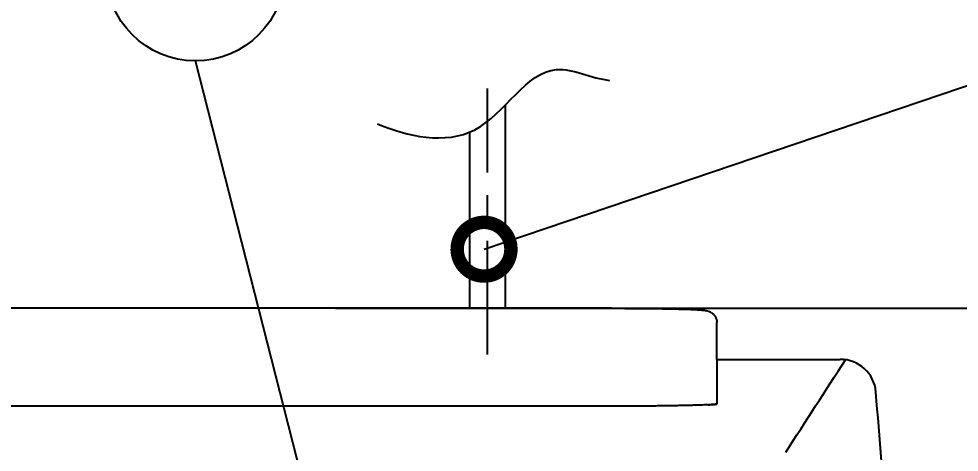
# Model space of a CAD drawing. Extents: x 230 to 4050, y 0 to 2754.
# Drawn here: x 684.4 to 946.9, y 2425.4 to 2546.4 of the extents above; entities that cross this region are included whole.
import ezdxf

# ---------------------------------------------------------------- set-up
doc = ezdxf.new("R2010")
doc.units = 0
doc.header["$PDMODE"] = 3
doc.linetypes.add('CENTER', pattern=[50.8, 31.75, -6.35, 6.35, -6.35])
doc.layers.get('0').update_dxf_attribs({"linetype": 'CONTINUOUS'})
doc.layers.get('DEFPOINTS').update_dxf_attribs({"linetype": 'CONTINUOUS'})
doc.layers.add('DANMEN', color=7, linetype='CONTINUOUS')
doc.layers.add('SUNPOU', color=7, linetype='CONTINUOUS')
doc.styles.get("Standard").update_dxf_attribs({"font": 'SIMPLEX.shx', "bigfont": 'extfont.shx'})
doc.dimstyles.get("Standard").update_dxf_attribs({"dimscale": 10, "dimtxt": 2, "dimasz": 3, "dimexe": 1, "dimexo": 1, "dimgap": 0.6, "dimtad": 3, "dimdec": 0, "dimzin": 0, "dimdsep": 46, "dimtxsty": 'STANDARD', "dimblk1": 'OPEN', "dimblk2": 'OPEN', "dimsah": 1, "dimcen": 1.5, "dimadec": 0, "dimazin": 0, "dimtfac": 1, "dimtdec": 0, "dimtmove": 0, "dimatfit": 0, "dimldrblk": 'DOTSMALL', "dimfxl": 1, "dimtvp": 1, "dimtolj": 1, "dimtzin": 0, "dimarcsym": 0})

# ---------------------------------------------------------------- blocks, each defined once
blk = doc.blocks.new('_OPEN')
at = {"color": 0, "linetype": 'ByBlock'}
for p, q in [((-1, 0.1667), (0, 0)), ((0, 0), (-1, -0.1667)), ((0, 0), (-1, 0))]:
    blk.add_line(p, q, dxfattribs=at)
blk = doc.blocks.new('*D16')
at = {"layer": 'DEFPOINTS', "color": 0}
for p in [(762.81, 2465.58), (821.49, 1890.34), (1111.75, 1890.34)]:
    blk.add_point(p, dxfattribs=at)
at = {"layer": 'SUNPOU', "color": 0, "lineweight": -2}
for p, q in [((772.81, 2465.58), (1121.75, 2465.58)), ((1111.75, 2435.58), (1111.75, 1920.34)), ((831.49, 1890.34), (1121.75, 1890.34))]:
    blk.add_line(p, q, dxfattribs=at)
at = {"layer": 'SUNPOU', "color": 0, "lineweight": -2, "xscale": 30, "yscale": 30, "zscale": 30}
for p, rotation in [((1111.75, 2465.58), 90), ((1111.75, 1890.34), 270)]:
    blk.add_blockref('_OPEN', p, dxfattribs=dict(at, rotation=rotation))
at = {"layer": 'SUNPOU', "color": 0, "insert": (1095.75, 2177.96), "char_height": 20, "attachment_point": 5, "rotation": 90}
blk.add_mtext('\\A1;575', dxfattribs=at)
blk = doc.blocks.new('_DotSmall')
at = {"color": 0, "linetype": 'ByBlock', "const_width": 0.5}
blk.add_lwpolyline([(-0.0625, 0, 1), (0.0625, 0, 1)], format="xyb", close=True, dxfattribs=at)
blk = doc.blocks.new('*D17')
at = {"layer": 'DEFPOINTS', "color": 0}
for p in [(921.52, 2465.58), (762.81, 1865.58), (1161.75, 1865.58)]:
    blk.add_point(p, dxfattribs=at)
at = {"layer": 'SUNPOU', "color": 0, "lineweight": -2}
for p, q in [((931.52, 2465.58), (1171.75, 2465.58)), ((1161.75, 2435.58), (1161.75, 1895.58)), ((772.81, 1865.58), (1171.75, 1865.58))]:
    blk.add_line(p, q, dxfattribs=at)
at = {"layer": 'SUNPOU', "color": 0, "lineweight": -2, "xscale": 30, "yscale": 30, "zscale": 30}
for p, rotation in [((1161.75, 2465.58), 90), ((1161.75, 1865.58), 270)]:
    blk.add_blockref('_OPEN', p, dxfattribs=dict(at, rotation=rotation))
at = {"layer": 'SUNPOU', "color": 0, "insert": (1145.75, 2165.58), "char_height": 20, "attachment_point": 5, "rotation": 90}
blk.add_mtext('\\A1;600', dxfattribs=at)

msp = doc.modelspace()

# ---------------------------------------------------------------- linework, layer by layer
at = {"color": 2}
for p, q in [((820.25, 2465.58), (820.25, 2522.42)), ((810.25, 2465.58), (810.25, 2514.78))]:
    msp.add_line(p, q, dxfattribs=at)
at = {"color": 2, "linetype": 'Continuous'}
for p, q in [((849.81, 2465.58), (675.81, 2465.58)), ((879.25, 2452.15), (879.25, 2461.64)), ((879.25, 2451.34), (879.25, 2438.84)), ((879.79, 2451.34), (913.67, 2451.34)), ((849.81, 2438.25), (675.81, 2438.25))]:
    msp.add_line(p, q, dxfattribs=at)
at = {"color": 3, "linetype": 'Continuous'}
for p, q in [((849.81, 2465.58), (675.81, 2465.58)), ((879.25, 2451.34), (879.25, 2461.64)), ((879.25, 2451.34), (913.67, 2451.34))]:
    msp.add_line(p, q, dxfattribs=at)
at = {"color": 2, "linetype": 'Continuous'}
for centre, radius, start, end in [((874.42, 2454.66), 10.47, 82.6019, 82.7312), ((913.67, 2441.34), 10, 5.0366, 90.0039), ((-2620, 2155.15), 3555.24, 4.0072, 4.63138)]:
    msp.add_arc(centre, radius, start, end, dxfattribs=at)
at = {"color": 3, "linetype": 'Continuous'}
for centre, radius, start, end in [((874.42, 2454.66), 10.47, 82.6019, 82.7312), ((913.67, 2441.34), 10, 5.0366, 90.0039), ((-2620, 2155.15), 3555.24, 4.0072, 4.63138)]:
    msp.add_arc(centre, radius, start, end, dxfattribs=at)
at = {"color": 2}
msp.add_arc((-5697.62, 6707.48), 7864.1, 327.009015, 327.2329, dxfattribs=at)
msp.add_open_spline([(784.47, 2517.12), (792.83, 2513.57), (814.56, 2508.63), (829.12, 2537.88), (844.26, 2529.72), (849.26, 2529.21)], degree=3, knots=[0, 0, 0, 0, 27.242506, 55.581967, 70.65841, 70.65841, 70.65841, 70.65841], dxfattribs=at)
at = {"color": 2, "linetype": 'Continuous'}
for points, knots in [([(849.81, 2465.58), (850.36, 2465.58), (851.46, 2465.58), (853.11, 2465.58), (854.74, 2465.57), (856.36, 2465.56), (857.95, 2465.55), (859.5, 2465.54), (861.02, 2465.52), (862.5, 2465.5), (863.92, 2465.48), (865.29, 2465.46), (866.6, 2465.44), (867.84, 2465.41), (869.01, 2465.38), (870.11, 2465.35), (871.13, 2465.32), (872.06, 2465.28), (872.86, 2465.25), (873.52, 2465.22), (874.04, 2465.19), (874.47, 2465.16), (874.82, 2465.14), (875.1, 2465.11), (875.35, 2465.09), (875.55, 2465.07), (875.68, 2465.05), (875.74, 2465.04)], [0, 0, 0, 0, 1.655645, 3.304726, 4.940714, 6.557139, 8.14762, 9.705896, 11.225853, 12.701561, 14.127305, 15.49762, 16.807337, 18.05163, 19.226082, 20.326781, 21.350478, 22.294931, 23.109206, 23.755332, 24.27172, 24.689349, 25.031469, 25.315744, 25.555856, 25.762667, 25.94496, 25.94496, 25.94496, 25.94496]), ([(875.77, 2465.04), (875.81, 2465.04), (875.91, 2465.02), (876.06, 2465), (876.2, 2464.97), (876.35, 2464.94), (876.49, 2464.91), (876.63, 2464.87), (876.78, 2464.83), (876.93, 2464.77), (877.09, 2464.71), (877.25, 2464.64), (877.42, 2464.55), (877.6, 2464.45), (877.79, 2464.32), (877.98, 2464.17), (878.18, 2464), (878.38, 2463.78), (878.57, 2463.55), (878.75, 2463.28), (878.91, 2462.99), (879.04, 2462.68), (879.15, 2462.35), (879.22, 2462), (879.24, 2461.76), (879.25, 2461.64)], [0, 0, 0, 0, 0.141241, 0.294166, 0.441333, 0.585792, 0.732982, 0.876446, 1.029932, 1.196917, 1.35934, 1.54898, 1.722025, 1.926317, 2.179673, 2.398708, 2.669123, 2.95833, 3.273744, 3.582903, 3.923945, 4.257836, 4.610535, 4.958219, 5.323716, 5.323716, 5.323716, 5.323716]), ([(876.8, 2438.66), (876.57, 2438.65), (876.01, 2438.62), (875.11, 2438.58), (874.05, 2438.55), (872.9, 2438.51), (871.65, 2438.48), (870.32, 2438.45), (868.91, 2438.42), (867.42, 2438.39), (865.86, 2438.36), (864.24, 2438.34), (862.57, 2438.32), (860.84, 2438.3), (859.07, 2438.28), (857.26, 2438.27), (855.42, 2438.26), (853.57, 2438.25), (851.69, 2438.25), (850.44, 2438.25), (849.81, 2438.25)], [0, 0, 0, 0, 0.702877, 1.663042, 2.723041, 3.878716, 5.125523, 6.458559, 7.872574, 9.361998, 10.920963, 12.543322, 14.222681, 15.952418, 17.725712, 19.53557, 21.374854, 23.236311, 25.112597, 26.996313, 26.996313, 26.996313, 26.996313]), ([(876.8, 2438.66), (877.21, 2438.68), (877.67, 2438.7), (878.3, 2438.75), (878.82, 2438.79), (879.12, 2438.82), (879.25, 2438.84)], [0, 0, 0, 0, 0.749652, 1.389493, 1.917112, 2.302399, 2.302399, 2.302399, 2.302399]), ([(879.25, 2438.84), (879.12, 2438.82), (878.82, 2438.79), (878.3, 2438.75), (877.67, 2438.7), (877.21, 2438.68), (876.96, 2438.67)], [0.584266, 0.584266, 0.584266, 0.584266, 0.969553, 1.497173, 2.137013, 2.886665, 2.886665, 2.886665, 2.886665])]:
    msp.add_open_spline(points, degree=3, knots=knots, dxfattribs=at)
at = {"color": 3, "linetype": 'Continuous'}
for points, knots in [([(849.81, 2465.58), (850.36, 2465.58), (851.46, 2465.58), (853.11, 2465.58), (854.74, 2465.57), (856.36, 2465.56), (857.95, 2465.55), (859.5, 2465.54), (861.02, 2465.52), (862.5, 2465.5), (863.92, 2465.48), (865.29, 2465.46), (866.6, 2465.44), (867.84, 2465.41), (869.01, 2465.38), (870.11, 2465.35), (871.13, 2465.32), (872.06, 2465.28), (872.86, 2465.25), (873.52, 2465.22), (874.04, 2465.19), (874.47, 2465.16), (874.82, 2465.14), (875.1, 2465.11), (875.35, 2465.09), (875.55, 2465.07), (875.68, 2465.05), (875.74, 2465.04)], [0, 0, 0, 0, 1.655645, 3.304726, 4.940714, 6.557139, 8.14762, 9.705896, 11.225853, 12.701561, 14.127305, 15.49762, 16.807337, 18.05163, 19.226082, 20.326781, 21.350478, 22.294931, 23.109206, 23.755332, 24.27172, 24.689349, 25.031469, 25.315744, 25.555856, 25.762667, 25.94496, 25.94496, 25.94496, 25.94496]), ([(875.77, 2465.04), (875.81, 2465.04), (875.91, 2465.02), (876.06, 2465), (876.2, 2464.97), (876.35, 2464.94), (876.49, 2464.91), (876.63, 2464.87), (876.78, 2464.83), (876.93, 2464.77), (877.09, 2464.71), (877.25, 2464.64), (877.42, 2464.55), (877.6, 2464.45), (877.79, 2464.32), (877.98, 2464.17), (878.18, 2464), (878.38, 2463.78), (878.57, 2463.55), (878.75, 2463.28), (878.91, 2462.99), (879.04, 2462.68), (879.15, 2462.35), (879.22, 2462), (879.24, 2461.76), (879.25, 2461.64)], [0, 0, 0, 0, 0.141241, 0.294166, 0.441333, 0.585792, 0.732982, 0.876446, 1.029932, 1.196917, 1.35934, 1.54898, 1.722025, 1.926317, 2.179673, 2.398708, 2.669123, 2.95833, 3.273744, 3.582903, 3.923945, 4.257836, 4.610535, 4.958219, 5.323716, 5.323716, 5.323716, 5.323716])]:
    msp.add_open_spline(points, degree=3, knots=knots, dxfattribs=at)
at = {"layer": 'DANMEN', "color": 2, "linetype": 'CENTER'}
msp.add_line((815.25, 2452.67), (815.25, 2526.96), dxfattribs=at)
at = {"layer": 'SUNPOU'}
msp.add_circle((733.71, 2559.66), 25, dxfattribs=at)

# ---------------------------------------------------------------- dimensions: what is measured, and where the dimension line sits
for base, p1, p2, picture, middle in [((1111.75, 1890.34), (762.81, 2465.58), (821.49, 1890.34), '*D16', (1095.75, 2177.96)), ((1161.75, 1865.58), (921.52, 2465.58), (762.81, 1865.58), '*D17', (1145.75, 2165.58))]:
    dim = msp.add_linear_dim(base=base, p1=p1, p2=p2, angle=90, dimstyle='STANDARD', dxfattribs=at)
    dim.commit()
    dim.dimension.update_dxf_attribs({"geometry": picture, "text_midpoint": middle})

# ---------------------------------------------------------------- leaders
for points in [[(814.25, 2482.07), (1001.86, 2545.61)], [(796.93, 2287.1), (733.71, 2534.66)]]:
    msp.add_leader(points, dimstyle='STANDARD', dxfattribs=at)

doc.saveas('drawing.dxf')
